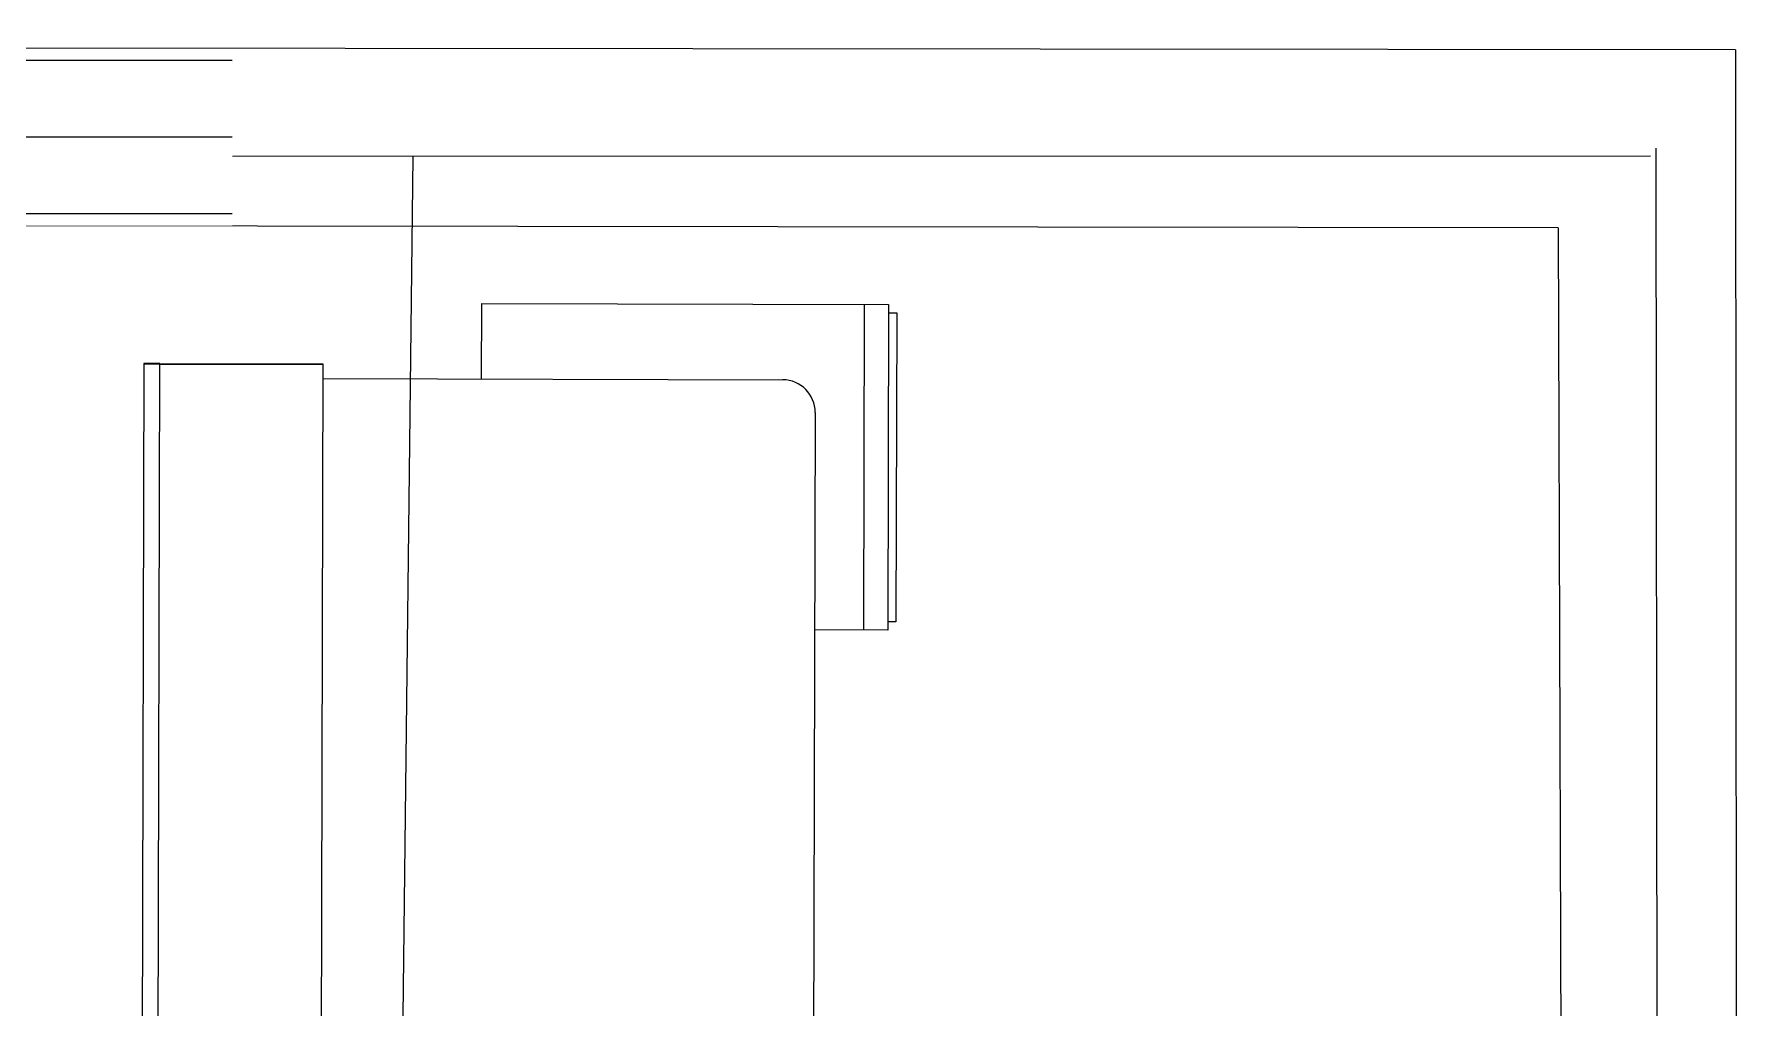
# Model space of a CAD drawing. Header units: inches. Extents: x 164.3 to 247.9, y 15.6 to 56.7.
# Drawn here: x 245.23 to 246.877, y 44.509 to 45.448 of the extents above; entities that cross this region are included whole.
import ezdxf

# ---------------------------------------------------------------- set-up
doc = ezdxf.new("R2010")
doc.units = ezdxf.units.IN
doc.header["$MEASUREMENT"] = 0
doc.set_wipeout_variables(frame=1)
doc.layers.get('0').update_dxf_attribs({"lineweight": 0})
for name, color, linetype, lineweight in [('WALL 1 100', 250, 'Continuous', 9), ('окно', 7, 'Continuous', 9), ('провода', 1, 'Continuous', 5)]:
    doc.layers.add(name, color=color, linetype=linetype, lineweight=lineweight)

# ---------------------------------------------------------------- blocks, each defined once
blk = doc.blocks.new('*U37')
blk.add_wipeout([(-69.25, 69.81), (69.25, 69.81), (69.25, -5), (-69.25, -5)]).dxf.layer = 'окно'
at = {"layer": 'окно'}
for p, q in [((-69.25, 64.81), (69.25, 64.81)), ((-69.25, 32.41), (69.25, 32.41)), ((-69.25, 0), (69.25, 0))]:
    blk.add_line(p, q, dxfattribs=at)

msp = doc.modelspace()

# ---------------------------------------------------------------- linework, layer by layer
at = {"color": 7, "linetype": 'ByBlock', "lineweight": -2}
for p, q in [((245.6616, 45.1156), (245.6617, 45.1884)), ((245.6617, 45.1884), (246.0541, 45.1874)), ((246.0306, 45.1875), (246.0298, 44.8736)), ((246.0541, 45.1874), (246.0533, 44.8735)), ((246.0541, 45.1874), (246.0541, 45.1796)), ((246.0541, 45.1796), (246.0619, 45.1796)), ((246.0619, 45.1796), (246.0612, 44.8814)), ((245.3357, 45.1306), (245.3338, 44.3459)), ((245.3511, 45.1298), (245.3354, 45.1299)), ((245.3514, 45.1306), (245.3357, 45.1306)), ((245.3514, 45.1301), (245.3357, 45.1301)), ((245.3495, 44.3458), (245.3514, 45.1306)), ((245.3511, 45.1298), (245.5081, 45.1295)), ((245.3514, 45.1306), (245.5084, 45.1302)), ((245.3514, 45.1301), (245.5083, 45.1297)), ((245.5084, 45.1302), (245.5065, 44.3454)), ((245.5083, 45.116), (245.952, 45.1149)), ((245.9833, 45.0834), (245.9804, 43.8907)), ((246.0612, 44.8814), (246.0534, 44.8814)), ((246.0533, 44.8735), (245.9828, 44.8737))]:
    msp.add_line(p, q, dxfattribs=at)
msp.add_arc((245.9519, 45.0835), 0.0314, 359.8612, 89.8612, dxfattribs=at)
at = {"layer": 'WALL 1 100', "color": 0}
for p, q in [((246.8709, 45.4332), (246.877, 37.2127)), ((246.7, 45.2615), (246.7117, 41.4312))]:
    msp.add_line(p, q, dxfattribs=at)
for points in [[(246.8709, 45.4332), (228.0636, 45.4482)], [(246.7, 45.2615), (234.1113, 45.2765)]]:
    msp.add_lwpolyline(points, dxfattribs=at)
at = {"layer": 'провода', "color": 1}
for p, q in [((246.7888, 45.3306), (235.3463, 45.3283)), ((245.5847, 44.3861), (245.5957, 45.3298)), ((246.7989, 41.3052), (246.7944, 45.3384))]:
    msp.add_line(p, q, dxfattribs=at)

# ---------------------------------------------------------------- next in the draw order: block references
at = {"layer": 'провода', "color": 7, "linetype": 'ByBlock', "lineweight": 0, "xscale": -0.002281724290510919, "yscale": 0.002281724290510919, "zscale": 0.002281724290510919}
msp.add_blockref('*U37', (245.2631, 45.2748), dxfattribs=at)

doc.saveas('drawing.dxf')
